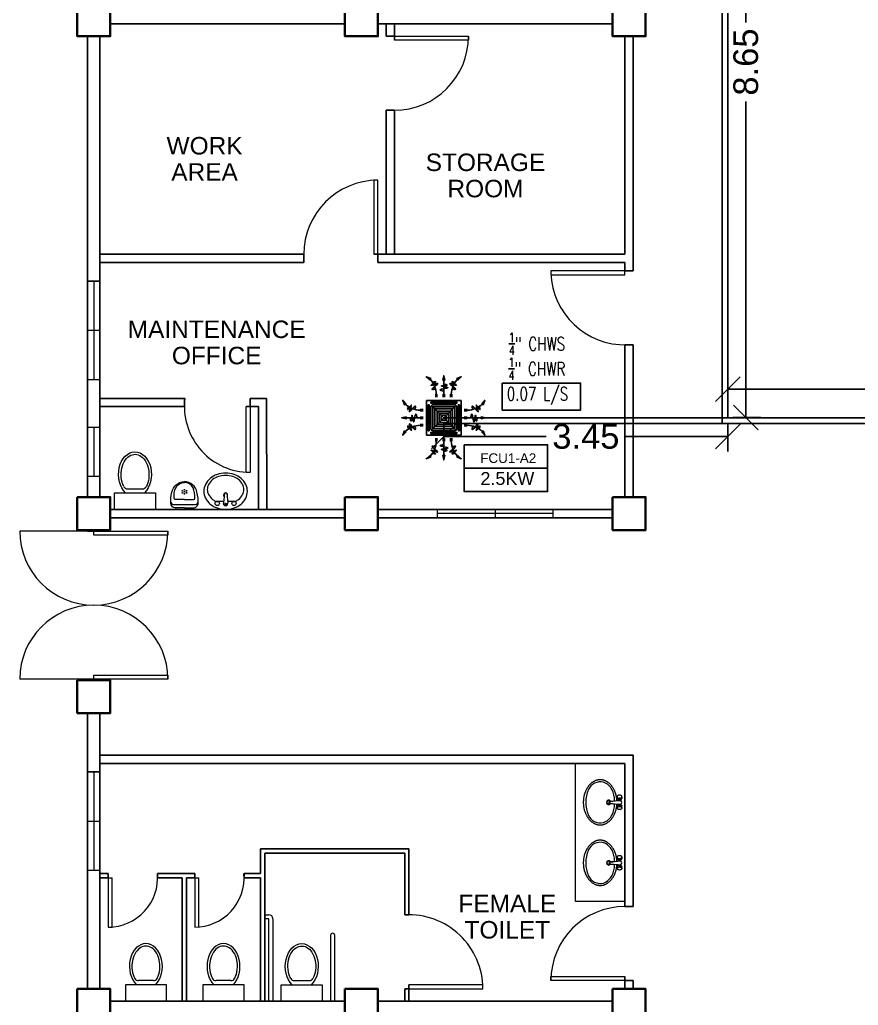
# Model space of a CAD drawing. Header units: millimetres. Extents: x 5 to 430, y 3 to 339.
# Drawn here: x 135.44 to 145.62, y 203.03 to 215.01 of the extents above; entities that cross this region are included whole.
import ezdxf

# ---------------------------------------------------------------- set-up
doc = ezdxf.new("R2010")
doc.units = ezdxf.units.MM
doc.header["$MEASUREMENT"] = 0
doc.linetypes.add('HIDDEN2', pattern=[0.1875, 0.125, -0.0625])
for name, color, linetype in [('AIR', 7, 'Continuous'), ('fcu line', 7, 'Continuous'), ('fcu return', 7, 'Continuous'), ('label', 7, 'Continuous'), ('Legends', 7, 'Continuous'), ('pipe dimension', 7, 'Continuous'), ('pipe label', 7, 'Continuous')]:
    doc.layers.add(name, color=color, linetype=linetype)
doc.styles.add('Arch-Dim', font='simplex.shx', dxfattribs={"width": 0.75})
doc.styles.get("Standard").update_dxf_attribs({"font": 'arial.ttf'})
doc.styles.add('SWISSLT175', font='swissl.ttf', dxfattribs={"height": 0.175})
doc.dimstyles.new('Copy of dimension', dxfattribs={"dimtxt": 0.3, "dimasz": 0.3, "dimexe": 0.18, "dimexo": 0.0625, "dimgap": 0.09, "dimtad": 0, "dimzin": 0, "dimdsep": 46, "dimtxsty": 'Standard', "dimblk": 'OBLIQUE', "dimcen": 0.09, "dimclrd": 256, "dimclre": 256, "dimclrt": 256, "dimadec": 0, "dimazin": 0, "dimtfac": 1, "dimtofl": 0, "dimtmove": 0, "dimatfit": 3, "dimldrblk": 'OBLIQUE', "dimfxl": 1, "dimtolj": 1, "dimtzin": 0, "dimarcsym": 0})

# ---------------------------------------------------------------- blocks, each defined once
blk = doc.blocks.new('FCU-13000P (CASSETTE SPLIT)')
at = {"layer": 'AIR', "ltscale": 3}
for p, q in [((0, 0.523), (0, 1)), ((-0.193, 0.558), (-0.193, 0.487)), ((-0.162, 0.558), (-0.162, 0.487)), ((-0.016, 0.558), (-0.016, 0.487)), ((0.016, 0.558), (0.016, 0.487)), ((0.162, 0.558), (0.162, 0.487)), ((0.193, 0.558), (0.193, 0.487)), ((-0.523, 0), (-1, 0)), ((-0.558, 0.193), (-0.487, 0.193)), ((-0.558, 0.162), (-0.487, 0.162)), ((-0.558, 0.016), (-0.487, 0.016)), ((0.558, 0.193), (0.487, 0.193)), ((0.558, 0.162), (0.487, 0.162)), ((0.558, 0.016), (0.487, 0.016)), ((0.523, 0), (1, 0)), ((-0.558, -0.016), (-0.487, -0.016)), ((-0.558, -0.162), (-0.487, -0.162)), ((-0.558, -0.193), (-0.487, -0.193)), ((0.558, -0.016), (0.487, -0.016)), ((0.558, -0.162), (0.487, -0.162)), ((0.558, -0.193), (0.487, -0.193)), ((-0.193, -0.558), (-0.193, -0.487)), ((-0.162, -0.558), (-0.162, -0.487)), ((-0.016, -0.558), (-0.016, -0.487)), ((0, -0.523), (0, -1)), ((0.016, -0.558), (0.016, -0.487)), ((0.162, -0.558), (0.162, -0.487)), ((0.193, -0.558), (0.193, -0.487))]:
    blk.add_line(p, q, dxfattribs=at)
at = {"layer": 'AIR'}
for p, q in [((0.295, -0.295), (-0.295, 0.295)), ((0.295, 0.295), (-0.295, -0.295))]:
    blk.add_line(p, q, dxfattribs=at)
at = {"layer": 'AIR', "ltscale": 3}
for points in [[(-0.335, 0.895), (-0.311, 0.932), (-0.416, 0.973)], [(-0.022, 0.89), (0.022, 0.89), (0, 1)], [(0.335, 0.895), (0.311, 0.932), (0.416, 0.973)], [(-0.895, 0.335), (-0.932, 0.311), (-0.973, 0.416)], [(0.895, 0.335), (0.932, 0.311), (0.973, 0.416)], [(-0.89, 0.022), (-0.89, -0.022), (-1, 0)], [(0.89, 0.022), (0.89, -0.022), (1, 0)], [(-0.895, -0.335), (-0.932, -0.311), (-0.973, -0.416)], [(0.895, -0.335), (0.932, -0.311), (0.973, -0.416)], [(-0.335, -0.895), (-0.311, -0.932), (-0.416, -0.973)], [(-0.022, -0.89), (0.022, -0.89), (0, -1)], [(0.335, -0.895), (0.311, -0.932), (0.416, -0.973)]]:
    blk.add_lwpolyline(points, close=True, dxfattribs=at)
at = {"layer": 'AIR'}
for points in [[(-0.323, 0.914, -0.171809), (-0.178, 0.558), (-0.178, 0.522)], [(0.323, 0.914, 0.171809), (0.178, 0.558), (0.178, 0.522)], [(-0.914, 0.323, 0.171809), (-0.558, 0.178), (-0.522, 0.178)], [(0.914, 0.323, -0.171809), (0.558, 0.178), (0.522, 0.178)], [(-0.914, -0.323, -0.171809), (-0.558, -0.178), (-0.522, -0.178)], [(0.914, -0.323, 0.171809), (0.558, -0.178), (0.522, -0.178)], [(-0.323, -0.914, 0.171809), (-0.178, -0.558), (-0.178, -0.522)], [(0.323, -0.914, -0.171809), (0.178, -0.558), (0.178, -0.522)]]:
    blk.add_lwpolyline(points, format="xyb", dxfattribs=at)
for points in [[(-0.41, -0.41), (0.41, -0.41), (0.41, 0.41), (-0.41, 0.41)], [(-0.373, 0.31), (-0.348, 0.31), (-0.348, -0.31), (-0.373, -0.31)], [(-0.31, 0.372), (0.31, 0.372), (0.31, 0.348), (-0.31, 0.348)], [(-0.26, -0.26), (0.26, -0.26), (0.26, 0.26), (-0.26, 0.26)], [(0.372, 0.31), (0.348, 0.31), (0.348, -0.31), (0.372, -0.31)], [(-0.21, -0.21), (0.21, -0.21), (0.21, 0.21), (-0.21, 0.21)], [(-0.16, -0.16), (0.16, -0.16), (0.16, 0.16), (-0.16, 0.16)], [(-0.11, -0.11), (0.11, -0.11), (0.11, 0.11), (-0.11, 0.11)], [(-0.06, -0.06), (0.06, -0.06), (0.06, 0.06), (-0.06, 0.06)], [(-0.31, -0.373), (0.31, -0.373), (0.31, -0.348), (-0.31, -0.348)]]:
    blk.add_lwpolyline(points, close=True, dxfattribs=at)
blk.add_lwpolyline([(-0.26, -0.31), (0.26, -0.31, 0.414214), (0.31, -0.26), (0.31, 0.26, 0.414214), (0.26, 0.31), (-0.26, 0.31, 0.414214), (-0.31, 0.26), (-0.31, -0.26, 0.414214)], format="xyb", close=True, dxfattribs=at)
at = {"layer": 'AIR', "ltscale": 3}
for points in [[(-0.268, 0.84), (-0.231, 0.852), (-0.134, 0.882), (-0.422, 0.704), (0.005, 0.903), (-0.358, 0.645), (-0.239, 0.678), (-0.199, 0.69)], [(0.268, 0.84), (0.231, 0.852), (0.134, 0.882), (0.422, 0.704), (-0.005, 0.903), (0.358, 0.645), (0.239, 0.678), (0.199, 0.69)], [(-0.84, 0.268), (-0.852, 0.231), (-0.882, 0.134), (-0.704, 0.422), (-0.903, -0.005), (-0.645, 0.358), (-0.678, 0.239), (-0.69, 0.199)], [(0.84, 0.268), (0.852, 0.231), (0.882, 0.134), (0.704, 0.422), (0.903, -0.005), (0.645, 0.358), (0.678, 0.239), (0.69, 0.199)], [(-0.84, -0.268), (-0.852, -0.231), (-0.882, -0.134), (-0.704, -0.422), (-0.903, 0.005), (-0.645, -0.358), (-0.678, -0.239), (-0.69, -0.199)], [(0.84, -0.268), (0.852, -0.231), (0.882, -0.134), (0.704, -0.422), (0.903, 0.005), (0.645, -0.358), (0.678, -0.239), (0.69, -0.199)], [(-0.268, -0.84), (-0.231, -0.852), (-0.134, -0.882), (-0.422, -0.704), (0.005, -0.903), (-0.358, -0.645), (-0.239, -0.678), (-0.199, -0.69)], [(0.268, -0.84), (0.231, -0.852), (0.134, -0.882), (0.422, -0.704), (-0.005, -0.903), (0.358, -0.645), (0.239, -0.678), (0.199, -0.69)]]:
    blk.add_open_spline(points, degree=3, knots=[0.0032834, 0.0032834, 0.0032834, 0.0032834, 0.0712567, 0.1924075, 0.3347111, 0.5062145, 0.5813292, 0.5813292, 0.5813292, 0.5813292], dxfattribs=at)
for points in [[(0, 0.8), (0.077, 0.776), (-0.058, 0.755), (0.098, 0.718), (-0.087, 0.663), (0, 0.631)], [(-0.8, 0), (-0.776, -0.077), (-0.755, 0.058), (-0.718, -0.098), (-0.663, 0.087), (-0.631, 0)], [(0.8, 0), (0.776, -0.077), (0.755, 0.058), (0.718, -0.098), (0.663, 0.087), (0.631, 0)], [(0, -0.8), (0.077, -0.776), (-0.058, -0.755), (0.098, -0.718), (-0.087, -0.663), (0, -0.631)]]:
    blk.add_spline(points, degree=3, dxfattribs=at)
for points in [[(-0.416, 0.973), (-0.335, 0.895), (-0.311, 0.932)], [(0, 1), (-0.022, 0.89), (0.022, 0.89)], [(0.416, 0.973), (0.335, 0.895), (0.311, 0.932)], [(-0.973, 0.416), (-0.895, 0.335), (-0.932, 0.311)], [(0.973, 0.416), (0.895, 0.335), (0.932, 0.311)], [(-1, 0), (-0.89, 0.022), (-0.89, -0.022)], [(1, 0), (0.89, 0.022), (0.89, -0.022)], [(-0.973, -0.416), (-0.895, -0.335), (-0.932, -0.311)], [(0.973, -0.416), (0.895, -0.335), (0.932, -0.311)], [(-0.416, -0.973), (-0.335, -0.895), (-0.311, -0.932)], [(0, -1), (-0.022, -0.89), (0.022, -0.89)], [(0.416, -0.973), (0.335, -0.895), (0.311, -0.932)]]:
    blk.add_solid(points, dxfattribs=at)
blk = doc.blocks.new('_Oblique')
at = {"color": 0, "linetype": 'ByBlock', "lineweight": -2}
blk.add_line((-0.5, -0.5), (0.5, 0.5), dxfattribs=at)
blk = doc.blocks.new('*D11')
at = {"layer": 'Defpoints', "color": 0, "linetype": 'Continuous', "transparency": 16777216}
for p in [(144.033, 218.812), (144.033, 210.174), (144.255, 210.174)]:
    blk.add_point(p, dxfattribs=at)
at = {"layer": 'pipe dimension', "lineweight": -2, "transparency": 16777216}
for p, q in [((144.096, 218.812), (144.435, 218.812)), ((144.255, 218.812), (144.255, 214.974)), ((144.255, 210.174), (144.255, 214.012)), ((144.096, 210.174), (144.435, 210.174))]:
    blk.add_line(p, q, dxfattribs=at)
at = {"layer": 'pipe dimension', "linetype": 'Continuous', "lineweight": -2, "transparency": 16777216, "xscale": 0.3, "yscale": 0.3, "zscale": 0.3}
for p, rotation in [((144.255, 218.812), 90), ((144.255, 210.174), 270)]:
    blk.add_blockref('_Oblique', p, dxfattribs=dict(at, rotation=rotation))
at = {"layer": 'pipe dimension', "linetype": 'Continuous', "lineweight": 25, "transparency": 16777216, "insert": (144.255, 214.493), "char_height": 0.3, "attachment_point": 5, "rotation": 90}
blk.add_mtext('\\A1;8.65', dxfattribs=at)
blk = doc.blocks.new('*D28')
at = {"layer": 'Defpoints', "color": 0, "transparency": 16777216}
for p in [(150.11, 210.52), (144.037, 210.171), (150.11, 210.171)]:
    blk.add_point(p, dxfattribs=at)
at = {"layer": 'Legends', "lineweight": -2, "transparency": 16777216}
for p, q in [((144.037, 210.234), (144.037, 210.7)), ((150.11, 210.234), (150.11, 210.7)), ((144.037, 210.52), (146.594, 210.52)), ((150.11, 210.52), (147.554, 210.52))]:
    blk.add_line(p, q, dxfattribs=at)
at = {"layer": 'Legends', "lineweight": -2, "transparency": 16777216, "xscale": 0.3, "yscale": 0.3, "zscale": 0.3, "rotation": 180}
blk.add_blockref('_Oblique', (144.037, 210.52), dxfattribs=at)
at = {"layer": 'Legends', "lineweight": -2, "transparency": 16777216, "xscale": 0.3, "yscale": 0.3, "zscale": 0.3}
blk.add_blockref('_Oblique', (150.11, 210.52), dxfattribs=at)
at = {"layer": 'Legends', "transparency": 16777216, "insert": (147.074, 210.52), "char_height": 0.3, "attachment_point": 5}
blk.add_mtext('\\A1;6.10', dxfattribs=at)
blk = doc.blocks.new('*D262')
at = {"layer": 'Defpoints', "color": 0, "transparency": 16777216}
for p in [(140.587, 210.171), (144.037, 210.171), (140.587, 209.943)]:
    blk.add_point(p, dxfattribs=at)
at = {"layer": 'Legends', "lineweight": -2, "transparency": 16777216}
for p, q in [((140.587, 210.109), (140.587, 209.763)), ((144.037, 210.109), (144.037, 209.763)), ((140.587, 209.943), (141.832, 209.943)), ((144.037, 209.943), (142.793, 209.943))]:
    blk.add_line(p, q, dxfattribs=at)
at = {"layer": 'Legends', "lineweight": -2, "transparency": 16777216, "xscale": 0.3, "yscale": 0.3, "zscale": 0.3, "rotation": 180}
blk.add_blockref('_Oblique', (140.587, 209.943), dxfattribs=at)
at = {"layer": 'Legends', "lineweight": -2, "transparency": 16777216, "xscale": 0.3, "yscale": 0.3, "zscale": 0.3}
blk.add_blockref('_Oblique', (144.037, 209.943), dxfattribs=at)
at = {"layer": 'Legends', "transparency": 16777216, "insert": (142.312, 209.943), "char_height": 0.3, "attachment_point": 5}
blk.add_mtext('\\A1;3.45', dxfattribs=at)

msp = doc.modelspace()

# ---------------------------------------------------------------- linework, layer by layer
at = {"color": 8, "lineweight": 25}
for p, q in [((139.387, 214.957), (136.537, 214.957)), ((142.637, 214.957), (139.787, 214.957)), ((139.887, 214.957), (139.987, 214.957)), ((139.887, 214.807), (139.887, 214.957)), ((139.887, 214.957), (139.887, 214.807)), ((139.987, 214.957), (139.987, 214.757)), ((136.262, 214.807), (136.262, 209.207)), ((136.412, 214.807), (136.412, 209.207)), ((139.887, 214.807), (139.987, 214.807)), ((142.787, 212.157), (142.787, 214.807)), ((142.887, 211.957), (142.887, 214.807)), ((139.887, 212.157), (139.887, 213.907)), ((139.887, 213.907), (139.987, 213.907)), ((139.987, 213.907), (139.987, 212.157)), ((138.887, 212.157), (136.412, 212.157)), ((138.887, 212.157), (138.887, 212.057)), ((142.787, 212.157), (139.737, 212.157)), ((139.787, 212.157), (139.887, 212.157)), ((139.787, 212.057), (139.787, 212.157)), ((138.887, 212.057), (136.412, 212.057)), ((142.787, 212.057), (139.787, 212.057)), ((142.787, 211.957), (142.787, 212.057)), ((142.787, 211.957), (142.887, 211.957)), ((142.787, 209.207), (142.787, 211.057)), ((142.887, 211.057), (142.787, 211.057)), ((142.887, 209.207), (142.887, 211.057)), ((137.444, 210.407), (136.412, 210.407)), ((137.437, 210.407), (137.437, 210.307)), ((138.436, 210.407), (138.237, 210.407)), ((138.237, 210.307), (138.237, 210.407)), ((138.437, 209.057), (138.436, 210.407)), ((137.437, 210.307), (136.412, 210.307)), ((138.337, 210.307), (138.187, 210.307)), ((138.337, 210.307), (138.237, 210.307)), ((138.337, 209.057), (138.337, 210.307)), ((136.537, 209.057), (139.387, 209.057)), ((139.787, 209.057), (142.637, 209.057)), ((136.537, 208.957), (139.387, 208.957)), ((139.787, 208.957), (142.637, 208.957)), ((136.262, 208.807), (136.262, 208.795)), ((136.262, 208.795), (136.412, 208.795)), ((136.412, 208.807), (136.412, 208.795)), ((136.412, 206.995), (136.262, 206.995)), ((136.262, 206.982), (136.262, 206.995)), ((136.412, 206.982), (136.412, 206.995)), ((136.262, 206.582), (136.262, 203.232)), ((136.412, 206.582), (136.262, 206.582)), ((136.412, 206.582), (136.412, 203.232)), ((142.887, 206.07), (136.412, 206.07)), ((142.887, 204.232), (142.887, 206.07)), ((142.787, 205.97), (136.412, 205.97)), ((142.787, 204.232), (142.787, 205.97)), ((138.362, 204.632), (138.362, 204.932)), ((138.362, 204.932), (138.412, 204.932)), ((140.162, 204.932), (138.412, 204.932)), ((140.162, 204.132), (140.162, 204.932)), ((140.112, 204.882), (138.412, 204.882)), ((138.412, 204.882), (138.412, 204.582)), ((140.112, 204.131), (140.112, 204.882)), ((136.512, 204.632), (136.412, 204.632)), ((136.412, 204.632), (136.512, 204.632)), ((136.512, 204.582), (136.412, 204.582)), ((136.512, 204.632), (136.512, 204.582)), ((137.412, 204.582), (137.11, 204.582)), ((137.412, 204.632), (137.112, 204.632)), ((137.112, 204.582), (137.112, 204.632)), ((137.562, 204.632), (137.412, 204.632)), ((137.412, 203.082), (137.412, 204.582)), ((137.462, 203.082), (137.462, 204.582)), ((137.562, 204.582), (137.462, 204.582)), ((137.462, 204.582), (137.562, 204.582)), ((137.562, 204.582), (137.562, 204.632)), ((138.362, 204.632), (138.162, 204.632)), ((138.162, 204.632), (138.162, 204.582)), ((138.362, 204.582), (138.162, 204.582)), ((138.362, 203.082), (138.362, 204.582)), ((138.412, 203.082), (138.412, 204.582)), ((142.787, 204.232), (142.887, 204.232)), ((140.162, 204.132), (140.112, 204.132)), ((142.787, 203.232), (142.787, 203.382)), ((140.112, 203.082), (140.112, 203.232)), ((140.112, 203.232), (140.162, 203.232)), ((140.162, 203.082), (140.162, 203.282)), ((142.887, 203.332), (142.787, 203.332)), ((142.887, 203.232), (142.887, 203.332)), ((136.537, 203.082), (139.387, 203.082)), ((137.462, 203.082), (138.362, 203.082)), ((137.462, 203.082), (138.362, 203.082)), ((139.787, 203.082), (142.637, 203.082))]:
    msp.add_line(p, q, dxfattribs=at)
at = {"color": 8, "lineweight": 13}
for p, q in [((139.987, 214.807), (140.887, 214.807)), ((140.887, 214.757), (139.987, 214.757)), ((140.887, 214.807), (140.887, 214.757)), ((139.737, 213.057), (139.737, 212.157)), ((139.787, 213.057), (139.737, 213.057)), ((139.787, 212.157), (139.787, 213.057)), ((141.887, 211.957), (141.887, 211.907)), ((142.787, 211.957), (141.887, 211.957)), ((141.887, 211.907), (142.787, 211.907)), ((142.787, 211.907), (142.787, 211.957)), ((138.187, 209.507), (138.187, 210.307)), ((138.237, 210.307), (138.237, 209.507)), ((138.237, 209.507), (138.187, 209.507)), ((136.337, 208.795), (135.437, 208.795)), ((136.337, 208.795), (137.237, 208.795)), ((136.337, 208.745), (136.337, 208.795)), ((137.237, 208.745), (136.337, 208.745)), ((137.237, 208.795), (137.237, 208.745)), ((136.337, 206.995), (135.437, 206.995)), ((136.337, 207.045), (137.237, 207.045)), ((136.337, 206.995), (136.337, 207.045)), ((137.237, 206.995), (136.337, 206.995)), ((137.237, 207.045), (137.237, 206.995)), ((136.512, 204.582), (136.512, 203.982)), ((136.512, 204.582), (136.562, 204.582)), ((136.562, 203.982), (136.562, 204.582)), ((137.11, 204.582), (137.112, 204.582)), ((137.562, 204.582), (137.562, 203.982)), ((137.562, 204.582), (137.612, 204.582)), ((137.612, 203.982), (137.612, 204.582)), ((136.512, 203.982), (136.562, 203.982)), ((141.887, 203.382), (142.787, 203.382)), ((141.887, 203.332), (141.887, 203.382)), ((140.162, 203.232), (140.162, 203.282)), ((141.062, 203.282), (140.162, 203.282)), ((140.162, 203.232), (141.062, 203.232)), ((141.062, 203.232), (141.062, 203.282)), ((142.787, 203.332), (141.887, 203.332))]:
    msp.add_line(p, q, dxfattribs=at)
at = {"color": 8, "lineweight": 9}
for p, q in [((136.412, 211.832), (136.262, 211.832)), ((136.337, 211.832), (136.337, 210.632)), ((136.412, 211.232), (136.412, 211.832)), ((136.412, 211.232), (136.262, 211.232)), ((136.412, 211.232), (136.412, 210.632)), ((136.412, 210.632), (136.262, 210.632)), ((136.262, 209.457), (136.262, 210.057)), ((136.262, 210.057), (136.412, 210.057)), ((136.337, 210.057), (136.337, 209.457)), ((136.412, 209.457), (136.262, 209.457)), ((136.587, 209.057), (136.587, 209.257)), ((136.587, 209.257), (137.087, 209.257)), ((136.747, 209.307), (136.928, 209.307)), ((137.087, 209.257), (137.087, 209.057)), ((137.923, 209.255), (137.91, 209.134)), ((137.952, 209.255), (137.965, 209.134)), ((137.305, 209.119), (137.569, 209.119)), ((137.087, 209.057), (136.587, 209.057)), ((140.512, 208.957), (140.512, 209.057)), ((141.912, 209.007), (140.512, 209.007)), ((141.212, 209.057), (141.912, 209.057)), ((141.212, 209.057), (141.212, 208.957)), ((141.912, 209.057), (141.912, 208.957)), ((141.912, 208.957), (140.512, 208.957)), ((136.412, 205.87), (136.262, 205.87)), ((136.337, 205.87), (136.337, 204.67)), ((142.605, 205.508), (142.596, 205.513)), ((142.597, 205.513), (142.696, 205.519)), ((142.606, 205.508), (142.702, 205.519)), ((142.691, 205.567), (142.691, 205.546)), ((142.7, 205.551), (142.691, 205.564)), ((142.7, 205.533), (142.691, 205.546)), ((142.7, 205.551), (142.72, 205.548)), ((142.7, 205.551), (142.7, 205.533)), ((142.7, 205.533), (142.72, 205.529)), ((142.702, 205.519), (142.737, 205.521)), ((142.706, 205.53), (142.706, 205.527)), ((142.741, 205.551), (142.72, 205.548)), ((142.72, 205.529), (142.72, 205.548)), ((142.741, 205.533), (142.72, 205.529)), ((142.734, 205.53), (142.734, 205.527)), ((142.741, 205.551), (142.749, 205.564)), ((142.741, 205.551), (142.741, 205.533)), ((142.741, 205.533), (142.749, 205.546)), ((142.749, 205.567), (142.749, 205.546)), ((142.605, 205.489), (142.596, 205.484)), ((142.597, 205.484), (142.696, 205.478)), ((142.606, 205.488), (142.702, 205.477)), ((142.7, 205.464), (142.691, 205.451)), ((142.691, 205.43), (142.691, 205.451)), ((142.7, 205.445), (142.691, 205.433)), ((142.7, 205.464), (142.72, 205.467)), ((142.7, 205.445), (142.7, 205.464)), ((142.7, 205.445), (142.72, 205.449)), ((142.702, 205.477), (142.737, 205.476)), ((142.706, 205.467), (142.706, 205.47)), ((142.72, 205.467), (142.72, 205.449)), ((142.741, 205.464), (142.72, 205.467)), ((142.741, 205.445), (142.72, 205.449)), ((142.734, 205.467), (142.734, 205.47)), ((142.741, 205.464), (142.749, 205.451)), ((142.741, 205.445), (142.741, 205.464)), ((142.741, 205.445), (142.749, 205.433)), ((142.749, 205.43), (142.749, 205.451)), ((136.262, 205.27), (136.412, 205.27)), ((142.605, 204.773), (142.596, 204.777)), ((142.597, 204.778), (142.696, 204.784)), ((142.606, 204.773), (142.702, 204.784)), ((142.691, 204.832), (142.691, 204.811)), ((142.7, 204.816), (142.691, 204.829)), ((142.7, 204.798), (142.691, 204.811)), ((142.7, 204.816), (142.72, 204.813)), ((142.7, 204.816), (142.7, 204.798)), ((142.7, 204.798), (142.72, 204.794)), ((142.702, 204.784), (142.737, 204.786)), ((142.706, 204.795), (142.706, 204.792)), ((142.741, 204.816), (142.72, 204.813)), ((142.72, 204.794), (142.72, 204.813)), ((142.741, 204.798), (142.72, 204.794)), ((142.734, 204.795), (142.734, 204.792)), ((142.741, 204.816), (142.749, 204.829)), ((142.741, 204.816), (142.741, 204.798)), ((142.741, 204.798), (142.749, 204.811)), ((142.749, 204.832), (142.749, 204.811)), ((136.412, 204.67), (136.262, 204.67)), ((142.605, 204.753), (142.596, 204.749)), ((142.597, 204.749), (142.696, 204.743)), ((142.606, 204.753), (142.702, 204.742)), ((142.7, 204.729), (142.691, 204.716)), ((142.691, 204.695), (142.691, 204.716)), ((142.7, 204.71), (142.691, 204.698)), ((142.7, 204.729), (142.72, 204.732)), ((142.7, 204.71), (142.7, 204.729)), ((142.7, 204.71), (142.72, 204.714)), ((142.702, 204.742), (142.737, 204.741)), ((142.706, 204.732), (142.706, 204.735)), ((142.72, 204.732), (142.72, 204.714)), ((142.741, 204.729), (142.72, 204.732)), ((142.741, 204.71), (142.72, 204.714)), ((142.734, 204.732), (142.734, 204.735)), ((142.741, 204.71), (142.741, 204.729)), ((142.741, 204.729), (142.749, 204.716)), ((142.741, 204.71), (142.749, 204.698)), ((142.749, 204.695), (142.749, 204.716)), ((138.412, 204.082), (138.412, 204.132)), ((138.412, 204.132), (138.462, 204.132)), ((138.462, 204.082), (138.412, 204.082)), ((138.462, 203.782), (138.462, 204.082)), ((138.512, 204.082), (138.512, 203.082)), ((139.212, 203.882), (139.212, 203.082)), ((139.262, 203.782), (139.262, 203.882)), ((138.462, 203.082), (138.462, 203.782)), ((139.262, 203.082), (139.262, 203.782)), ((136.72, 203.282), (136.72, 203.082)), ((137.22, 203.282), (136.72, 203.282)), ((137.061, 203.332), (136.88, 203.332)), ((137.22, 203.082), (137.22, 203.282)), ((137.662, 203.282), (137.662, 203.082)), ((138.162, 203.282), (137.662, 203.282)), ((138.003, 203.332), (137.822, 203.332)), ((138.162, 203.082), (138.162, 203.282)), ((138.612, 203.082), (138.612, 203.282)), ((138.612, 203.282), (139.112, 203.282)), ((138.772, 203.332), (138.953, 203.332)), ((139.112, 203.282), (139.112, 203.082)), ((136.72, 203.082), (137.22, 203.082)), ((137.662, 203.082), (138.162, 203.082)), ((138.412, 203.082), (138.462, 203.082)), ((139.112, 203.082), (138.612, 203.082)), ((139.212, 203.082), (139.262, 203.082))]:
    msp.add_line(p, q, dxfattribs=at)
at = {"color": 8, "lineweight": -2}
for p, q in [((137.444, 210.407), (137.437, 210.407)), ((139.787, 203.082), (140.112, 203.082))]:
    msp.add_line(p, q, dxfattribs=at)
at = {"color": 8, "lineweight": 35}
for points in [[(136.137, 215.207), (136.537, 215.207), (136.537, 214.807), (136.137, 214.807)], [(139.387, 215.207), (139.787, 215.207), (139.787, 214.807), (139.387, 214.807)], [(142.637, 215.207), (143.037, 215.207), (143.037, 214.807), (142.637, 214.807)], [(136.137, 209.207), (136.537, 209.207), (136.537, 208.807), (136.137, 208.807)], [(139.387, 209.207), (139.787, 209.207), (139.787, 208.807), (139.387, 208.807)], [(142.637, 209.207), (143.037, 209.207), (143.037, 208.807), (142.637, 208.807)], [(136.137, 206.982), (136.537, 206.982), (136.537, 206.582), (136.137, 206.582)], [(136.137, 203.232), (136.537, 203.232), (136.537, 202.832), (136.137, 202.832)], [(139.387, 203.232), (139.787, 203.232), (139.787, 202.832), (139.387, 202.832)], [(142.637, 203.232), (143.037, 203.232), (143.037, 202.832), (142.637, 202.832)]]:
    msp.add_lwpolyline(points, close=True, dxfattribs=at)
at = {"color": 8, "lineweight": 9}
for points in [[(136.262, 211.832), (136.412, 211.832), (136.412, 210.632), (136.262, 210.632)], [(136.262, 210.057), (136.412, 210.057), (136.412, 209.457), (136.262, 209.457)], [(140.512, 209.057), (141.912, 209.057), (141.912, 208.957), (140.512, 208.957)], [(136.262, 205.87), (136.412, 205.87), (136.412, 204.67), (136.262, 204.67)]]:
    msp.add_lwpolyline(points, close=True, dxfattribs=at)
for points in [[(138.202, 209.278, 0.11576), (138.183, 209.361, 0.104047), (138.125, 209.435, 0.090875), (138.041, 209.482, 0.083344), (137.937, 209.499, 0.083344), (137.834, 209.482, 0.090875), (137.75, 209.435, 0.104047), (137.692, 209.361, 0.11576), (137.672, 209.278, 0.11576), (137.692, 209.196, 0.104047), (137.75, 209.122, 0.090875), (137.834, 209.075, 0.083344), (137.937, 209.057, 0.083344), (138.041, 209.075, 0.090875), (138.125, 209.122, 0.104047), (138.183, 209.196, 0.11576)], [(142.691, 205.567, 0.145837), (142.693, 205.561, 0.107165), (142.7, 205.554, 0.077149), (142.709, 205.55, 0.064217), (142.72, 205.549, 0.064217), (142.732, 205.55, 0.077149), (142.741, 205.554, 0.107165), (142.747, 205.561, 0.145837), (142.749, 205.567, 0.145837), (142.747, 205.574, 0.107165), (142.741, 205.58, 0.077149), (142.732, 205.584, 0.064217), (142.72, 205.585, 0.064217), (142.709, 205.584, 0.077149), (142.7, 205.58, 0.107165), (142.693, 205.574, 0.145837)], [(142.691, 205.43, -0.145837), (142.693, 205.436, -0.107165), (142.7, 205.443, -0.077149), (142.709, 205.447, -0.064217), (142.72, 205.448, -0.064217), (142.732, 205.447, -0.077149), (142.741, 205.443, -0.107165), (142.747, 205.436, -0.145837), (142.749, 205.43, -0.145837), (142.747, 205.423, -0.107165), (142.741, 205.417, -0.077149), (142.732, 205.413, -0.064217), (142.72, 205.411, -0.064217), (142.709, 205.413, -0.077149), (142.7, 205.417, -0.107165), (142.693, 205.423, -0.145837)], [(142.691, 204.832, 0.145837), (142.693, 204.826, 0.107165), (142.7, 204.819, 0.077149), (142.709, 204.815, 0.064217), (142.72, 204.814, 0.064217), (142.732, 204.815, 0.077149), (142.741, 204.819, 0.107165), (142.747, 204.826, 0.145837), (142.749, 204.832, 0.145837), (142.747, 204.839, 0.107165), (142.741, 204.845, 0.077149), (142.732, 204.849, 0.064217), (142.72, 204.85, 0.064217), (142.709, 204.849, 0.077149), (142.7, 204.845, 0.107165), (142.693, 204.839, 0.145837)], [(142.691, 204.695, -0.145837), (142.693, 204.701, -0.107165), (142.7, 204.708, -0.077149), (142.709, 204.711, -0.064217), (142.72, 204.713, -0.064217), (142.732, 204.711, -0.077149), (142.741, 204.708, -0.107165), (142.747, 204.701, -0.145837), (142.749, 204.695, -0.145837), (142.747, 204.688, -0.107165), (142.741, 204.682, -0.077149), (142.732, 204.678, -0.064217), (142.72, 204.676, -0.064217), (142.709, 204.678, -0.077149), (142.7, 204.682, -0.107165), (142.693, 204.688, -0.145837)]]:
    msp.add_lwpolyline(points, format="xyb", close=True, dxfattribs=at)
for points in [[(138.16, 209.299, 0.124838), (138.144, 209.362, 0.105788), (138.095, 209.42, 0.086697), (138.025, 209.456, 0.076776), (137.937, 209.469, 0.076776), (137.85, 209.456, 0.086697), (137.78, 209.42, 0.105788), (137.731, 209.362, 0.124838), (137.715, 209.299, 0.124838), (137.731, 209.237, 0.105788), (137.78, 209.179, 0.040067), (137.811, 209.159), (137.913, 209.159, 0.040067)], [(137.334, 209.075, -0.232594), (137.283, 209.099, -0.150533), (137.272, 209.126, -0.085973), (137.285, 209.265, -0.343308), (137.437, 209.397)], [(137.437, 209.179), (137.326, 209.179, -0.398633), (137.311, 209.193, -0.107696), (137.332, 209.321, -0.267529), (137.437, 209.385)], [(137.541, 209.075, 0.232594), (137.592, 209.099, 0.150533), (137.603, 209.126, 0.085973), (137.59, 209.265, 0.343308), (137.437, 209.397)], [(137.437, 209.179), (137.549, 209.179, 0.398633), (137.564, 209.193, 0.107696), (137.543, 209.321, 0.267529), (137.437, 209.385)], [(137.962, 209.159), (138.064, 209.159, 0.040067), (138.095, 209.179, 0.105788), (138.144, 209.237, 0.124838), (138.16, 209.299, 0.124838)], [(142.705, 205.532, 0.035268), (142.705, 205.531, 0.107165), (142.709, 205.528, 0.077149), (142.714, 205.526, 0.064217), (142.72, 205.525, 0.064217)], [(142.706, 205.532, 0.046803), (142.708, 205.53, 0.077149), (142.713, 205.528, 0.064217), (142.72, 205.527, 0.064217), (142.727, 205.528, 0.077149), (142.732, 205.53, 0.046803), (142.734, 205.532, 0.145837)], [(142.707, 205.53, 0.047218), (142.707, 205.529, 0.107177), (142.71, 205.526, 0.077931), (142.715, 205.524, 0.065152), (142.72, 205.523, 0.065152), (142.726, 205.524, 0.077931), (142.73, 205.526, 0.107177), (142.733, 205.529, 0.047218), (142.734, 205.53, 0.144081)], [(142.72, 205.525, 0.064217), (142.727, 205.526, 0.077149), (142.732, 205.528, 0.107165), (142.735, 205.531, 0.035268), (142.736, 205.532, 0.145837)], [(142.705, 205.465, -0.035268), (142.705, 205.465, -0.107165), (142.709, 205.469, -0.077149), (142.714, 205.471, -0.064217), (142.72, 205.472, -0.064217)], [(142.706, 205.465, -0.046803), (142.708, 205.466, -0.077149), (142.713, 205.469, -0.064217), (142.72, 205.469, -0.064217), (142.727, 205.469, -0.077149), (142.732, 205.466, -0.046803), (142.734, 205.465, -0.145837)], [(142.707, 205.467, -0.047218), (142.707, 205.468, -0.107177), (142.71, 205.471, -0.077931), (142.715, 205.473, -0.065152), (142.72, 205.474, -0.065152), (142.726, 205.473, -0.077931), (142.73, 205.471, -0.107177), (142.733, 205.468, -0.047218), (142.734, 205.467, -0.144081)], [(142.72, 205.472, -0.064217), (142.727, 205.471, -0.077149), (142.732, 205.469, -0.107165), (142.735, 205.465, -0.035268), (142.736, 205.465, -0.145837)], [(142.705, 204.797, 0.035268), (142.705, 204.796, 0.107165), (142.709, 204.793, 0.077149), (142.714, 204.791, 0.064217), (142.72, 204.79, 0.064217)], [(142.706, 204.797, 0.046803), (142.708, 204.795, 0.077149), (142.713, 204.793, 0.064217), (142.72, 204.792, 0.064217), (142.727, 204.793, 0.077149), (142.732, 204.795, 0.046803), (142.734, 204.797, 0.145837)], [(142.707, 204.795, 0.047218), (142.707, 204.794, 0.107177), (142.71, 204.79, 0.077931), (142.715, 204.789, 0.065152), (142.72, 204.788, 0.065152), (142.726, 204.789, 0.077931), (142.73, 204.79, 0.107177), (142.733, 204.794, 0.047218), (142.734, 204.795, 0.144081)], [(142.72, 204.79, 0.064217), (142.727, 204.791, 0.077149), (142.732, 204.793, 0.107165), (142.735, 204.796, 0.035268), (142.736, 204.797, 0.145837)], [(142.705, 204.73, -0.035268), (142.705, 204.73, -0.107165), (142.709, 204.734, -0.077149), (142.714, 204.736, -0.064217), (142.72, 204.737, -0.064217)], [(142.706, 204.73, -0.046803), (142.708, 204.731, -0.077149), (142.713, 204.734, -0.064217), (142.72, 204.734, -0.064217), (142.727, 204.734, -0.077149), (142.732, 204.731, -0.046803), (142.734, 204.73, -0.145837)], [(142.707, 204.732, -0.047218), (142.707, 204.733, -0.107177), (142.71, 204.736, -0.077931), (142.715, 204.738, -0.065152), (142.72, 204.739, -0.065152), (142.726, 204.738, -0.077931), (142.73, 204.736, -0.107177), (142.733, 204.733, -0.047218), (142.734, 204.732, -0.144081)], [(142.72, 204.737, -0.064217), (142.727, 204.736, -0.077149), (142.732, 204.734, -0.107165), (142.735, 204.73, -0.035268), (142.736, 204.73, -0.145837)]]:
    msp.add_lwpolyline(points, format="xyb", dxfattribs=at)
for points in [[(137.437, 209.075), (137.334, 209.075)], [(137.334, 209.075), (137.334, 209.057), (137.437, 209.057)], [(137.437, 209.075), (137.541, 209.075)], [(137.541, 209.075), (137.541, 209.057), (137.437, 209.057)]]:
    msp.add_lwpolyline(points, dxfattribs=at)
at = {"color": 8, "lineweight": 9, "ltscale": 0.4}
msp.add_lwpolyline([(142.787, 205.97), (142.787, 204.295), (142.187, 204.295), (142.187, 205.97)], close=True, dxfattribs=at)
at = {"color": 8, "lineweight": 9}
for centre, radius in [((137.412, 209.284), 0.004), ((137.412, 209.259), 0.004), ((137.437, 209.297), 0.004), ((137.437, 209.272), 0.004), ((137.437, 209.247), 0.004), ((137.462, 209.284), 0.004), ((137.462, 209.259), 0.004), ((137.836, 209.13), 0.0255), ((137.937, 209.124), 0.0095), ((138.039, 209.13), 0.0255)]:
    msp.add_circle(centre, radius, dxfattribs=at)
at = {"color": 8, "lineweight": 13}
for centre, radius, start, end in [((139.987, 214.807), 0.9, 270, 0), ((139.787, 212.157), 0.9, 90, 180), ((142.787, 211.957), 0.9, 181.5911, 271.5911), ((138.237, 210.307), 0.8, 172.8192, 266.4167), ((136.337, 208.795), 0.9, 180, 0), ((136.337, 206.995), 0.9, 0, 180), ((136.512, 204.582), 0.6, 270, 4.7802), ((137.562, 204.582), 0.6, 270, 4.7802), ((142.787, 203.332), 0.9, 90, 180), ((140.162, 203.232), 0.9, 0, 93.1847)]:
    msp.add_arc(centre, radius, start, end, dxfattribs=at)
at = {"color": 8, "lineweight": 9}
for centre, radius, start, end in [((136.747, 209.357), 0.05, 208.1501, 270), ((136.928, 209.357), 0.05, 270, 331.9916), ((137.937, 209.232), 0.025, 126.3068, 221.2022), ((137.937, 209.162), 0.0948, 81.2026, 98.7974), ((137.937, 209.232), 0.025, 71.3793, 108.6207), ((137.937, 209.232), 0.025, 318.7978, 53.6932), ((137.305, 209.154), 0.035, 177.3223, 270), ((137.569, 209.154), 0.035, 270, 2.6777), ((137.937, 209.13), 0.028, 173.7545, 6.2455), ((142.489, 205.588), 0.16, 76.0896, 156.8606), ((142.45, 205.554), 0.205, 28.3968, 67.909), ((142.676, 205.505), 0.365, 156.2843, 180.9643), ((142.297, 205.505), 0.365, 2.4433, 23.7157), ((142.676, 205.492), 0.365, 179.0357, 203.7157), ((142.59, 205.498), 0.0263, 37.887, 321.8359), ((142.59, 205.498), 0.0213, 46.6981, 313.0677), ((142.62, 205.498), 0.028, 150.6121, 209.3879), ((142.597, 205.512), 0.001, 93.5159, 150.6121), ((142.616, 205.498), 0.0147, 140.2813, 219.7187), ((142.606, 205.507), 0.002, 96.5175, 140.2813), ((142.699, 205.527), 0.00756, 276.5175, 0), ((142.742, 205.527), 0.00756, 180, 232.6816), ((142.72, 205.498), 0.028, 307.3184, 52.6816), ((142.597, 205.485), 0.001, 209.3879, 266.4841), ((142.606, 205.49), 0.002, 219.7187, 263.4825), ((142.297, 205.492), 0.365, 336.2843, 357.5567), ((142.699, 205.47), 0.00756, 0, 83.4825), ((142.742, 205.47), 0.00756, 127.3184, 180), ((142.489, 205.408), 0.16, 203.1394, 283.9104), ((142.45, 205.443), 0.205, 292.091, 331.6032), ((142.489, 204.853), 0.16, 76.0896, 156.8606), ((142.676, 204.769), 0.365, 156.2843, 180.9643), ((142.45, 204.819), 0.205, 28.3968, 67.909), ((142.297, 204.769), 0.365, 2.4433, 23.7157), ((142.59, 204.763), 0.0263, 38.1641, 322.113), ((142.59, 204.763), 0.0213, 46.9323, 313.3019), ((142.62, 204.763), 0.028, 150.6121, 209.3879), ((142.597, 204.777), 0.001, 93.5159, 150.6121), ((142.616, 204.763), 0.0147, 140.2813, 219.7187), ((142.606, 204.771), 0.002, 96.5175, 140.2813), ((142.699, 204.792), 0.00756, 276.5175, 0), ((142.742, 204.792), 0.00756, 180, 232.6816), ((142.72, 204.763), 0.028, 307.3184, 52.6816), ((142.676, 204.757), 0.365, 179.0357, 203.7157), ((142.597, 204.75), 0.001, 209.3879, 266.4841), ((142.606, 204.755), 0.002, 219.7187, 263.4825), ((142.297, 204.757), 0.365, 336.2843, 357.5567), ((142.699, 204.735), 0.00756, 0, 83.4825), ((142.742, 204.735), 0.00756, 127.3184, 180), ((142.489, 204.673), 0.16, 203.1394, 283.9104), ((142.45, 204.708), 0.205, 292.091, 331.6032), ((138.462, 204.082), 0.05, 0, 90), ((139.237, 203.882), 0.025, 0, 180), ((136.88, 203.382), 0.05, 208.0084, 270), ((137.061, 203.382), 0.05, 270, 331.8499), ((137.822, 203.382), 0.05, 208.0084, 270), ((138.003, 203.382), 0.05, 270, 331.8499), ((138.772, 203.382), 0.05, 208.1501, 270), ((138.953, 203.382), 0.05, 270, 331.9916)]:
    msp.add_arc(centre, radius, start, end, dxfattribs=at)
at = {"color": 8, "linetype": 'HIDDEN2', "lineweight": 9}
for centre, radius, start, end in [((142.518, 205.561), 0.22, 119.0892, 143.3314), ((142.486, 205.619), 0.154, 90, 119.0892), ((142.486, 205.619), 0.154, 60.9108, 90), ((142.453, 205.561), 0.22, 36.6686, 60.9108), ((142.569, 205.523), 0.283, 143.3314, 162.8606), ((142.403, 205.523), 0.283, 17.1394, 36.6686), ((142.648, 205.498), 0.367, 162.8606, 180), ((142.648, 205.498), 0.367, 180, 197.1394), ((142.323, 205.498), 0.367, 3.119, 17.1394), ((142.569, 205.474), 0.283, 197.1394, 216.6686), ((142.403, 205.474), 0.283, 323.3314, 342.8606), ((142.323, 205.498), 0.367, 342.8606, 356.881), ((142.518, 205.436), 0.22, 216.6686, 240.9108), ((142.453, 205.436), 0.22, 299.0892, 323.3314), ((142.486, 205.378), 0.154, 240.9108, 270), ((142.486, 205.378), 0.154, 270, 299.0892), ((142.518, 204.826), 0.22, 119.0892, 143.3314), ((142.486, 204.884), 0.154, 90, 119.0892), ((142.486, 204.884), 0.154, 60.9108, 90), ((142.453, 204.826), 0.22, 36.6686, 60.9108), ((142.569, 204.788), 0.283, 143.3314, 162.8606), ((142.403, 204.788), 0.283, 17.1394, 36.6686), ((142.648, 204.763), 0.367, 162.8606, 180), ((142.323, 204.763), 0.367, 3.119, 17.1394), ((142.648, 204.763), 0.367, 180, 197.1394), ((142.569, 204.739), 0.283, 197.1394, 216.6686), ((142.403, 204.739), 0.283, 323.3314, 342.8606), ((142.323, 204.763), 0.367, 342.8606, 356.881), ((142.518, 204.701), 0.22, 216.6686, 240.9108), ((142.453, 204.701), 0.22, 299.0892, 323.3314), ((142.486, 204.643), 0.154, 240.9108, 270), ((142.486, 204.643), 0.154, 270, 299.0892)]:
    msp.add_arc(centre, radius, start, end, dxfattribs=at)
at = {"color": 8, "lineweight": 9, "extrusion": (0, 0, -1)}
for centre in [(136.837, 209.482), (138.862, 203.507)]:
    msp.add_ellipse(centre, major_axis=(0, -0.275), ratio=0.727273, start_param=0.612555, end_param=5.670631, dxfattribs=at)
at = {"color": 8, "lineweight": 9}
for centre in [(136.97, 203.507), (137.912, 203.507)]:
    msp.add_ellipse(centre, major_axis=(0, -0.275), ratio=0.727273, start_param=0.612555, end_param=5.670631, dxfattribs=at)
for points in [[(136.703, 209.334), (136.694, 209.35), (136.687, 209.368), (136.66, 209.46), (136.665, 209.547), (136.723, 209.678), (136.773, 209.72), (136.871, 209.733), (136.923, 209.707), (136.997, 209.596), (137.015, 209.512), (136.999, 209.398), (136.988, 209.364), (136.972, 209.334)], [(137.105, 203.359), (137.114, 203.375), (137.121, 203.393), (137.148, 203.485), (137.143, 203.572), (137.085, 203.703), (137.035, 203.745), (136.937, 203.758), (136.885, 203.732), (136.81, 203.621), (136.793, 203.537), (136.808, 203.423), (136.82, 203.389), (136.836, 203.359)], [(138.047, 203.359), (138.056, 203.375), (138.063, 203.393), (138.09, 203.485), (138.085, 203.572), (138.027, 203.703), (137.977, 203.745), (137.879, 203.758), (137.827, 203.732), (137.753, 203.621), (137.735, 203.537), (137.751, 203.423), (137.762, 203.389), (137.778, 203.359)], [(138.728, 203.359), (138.719, 203.375), (138.712, 203.393), (138.685, 203.485), (138.69, 203.572), (138.748, 203.703), (138.798, 203.745), (138.896, 203.758), (138.948, 203.732), (139.022, 203.621), (139.04, 203.537), (139.024, 203.423), (139.013, 203.389), (138.997, 203.359)]]:
    msp.add_open_spline(points, degree=3, knots=[0.937253, 0.937253, 0.937253, 0.937253, 1.185372, 1.185372, 2.113864, 2.113864, 3.042356, 3.042356, 3.970847, 3.970847, 4.899339, 4.899339, 5.346062, 5.346062, 5.346062, 5.346062], dxfattribs=at)
for p in [(137.437, 209.057), (142.787, 205.498), (142.787, 204.763)]:
    msp.add_point(p, dxfattribs=at)
at = {"layer": 'fcu line', "linetype": 'Continuous'}
for p, q in [((144.037, 218.81), (144.037, 210.171)), ((175.418, 210.171), (140.587, 210.171))]:
    msp.add_line(p, q, dxfattribs=at)
at = {"layer": 'fcu return', "linetype": 'Continuous'}
for p, q in [((143.967, 218.88), (143.967, 210.101)), ((175.488, 210.101), (140.587, 210.101))]:
    msp.add_line(p, q, dxfattribs=at)
at = {"layer": 'Legends', "linetype": 'Continuous', "lineweight": 25}
msp.add_line((140.835, 209.559), (141.848, 209.559), dxfattribs=at)
at = {"layer": 'Legends'}
msp.add_lwpolyline([(140.835, 209.843), (141.848, 209.843), (141.848, 209.275), (140.835, 209.275)], close=True, dxfattribs=at)
at = {"layer": 'pipe label', "color": 7, "linetype": 'Continuous', "lineweight": 25}
msp.add_lwpolyline([(141.297, 210.592), (142.249, 210.592), (142.249, 210.265), (141.297, 210.265)], close=True, dxfattribs=at)

# ---------------------------------------------------------------- block references
at = {"layer": 'AIR', "xscale": 0.5113536813550488, "yscale": 0.5113536813550488, "zscale": 0.5113536813550488}
msp.add_blockref('FCU-13000P (CASSETTE SPLIT)', (140.587, 210.171), dxfattribs=at)

# ---------------------------------------------------------------- texts
at = {"layer": 'label', "color": 8, "lineweight": -2, "ltscale": 0.4, "char_height": 0.2125, "attachment_point": 5, "line_spacing_factor": 0.9, "style": 'SWISSLT175'}
for s, insert in [('WORK\\PAREA', (137.682, 213.317)), ('STORAGE\\PROOM', (141.093, 213.114)), ('MAINTENANCE\\POFFICE', (137.829, 211.085)), ('FEMALE\\PTOILET', (141.358, 204.108))]:
    msp.add_mtext(s, dxfattribs=dict(at, insert=insert))
at = {"layer": 'Legends', "linetype": 'Continuous', "lineweight": 25, "attachment_point": 1}
for s, width, insert, char_height in [('FCU1-A2', 0.37214, (141.029, 209.739), 0.117), ('2.5KW', 0.23674, (141.032, 209.511), 0.156)]:
    msp.add_mtext_dynamic_manual_height_columns(s, width=width, gutter_width=1.011, heights=[0], dxfattribs=dict(at, insert=insert, char_height=char_height))
at = {"layer": 'pipe label', "color": 7, "linetype": 'Continuous', "lineweight": 25, "char_height": 0.16, "attachment_point": 1, "style": 'Arch-Dim'}
for s, width, insert in [('\\A1;{\\H0.7x;\\S1/4;}" CHWS', 0.88035, (141.377, 211.203)), ('\\A1;{\\H0.7x;\\S1/4;}" CHWR', 0.88035, (141.373, 210.9)), ('0.07 L/S', 0.89967, (141.352, 210.542))]:
    msp.add_mtext_dynamic_manual_height_columns(s, width=width, gutter_width=1.011, heights=[0], dxfattribs=dict(at, insert=insert))

# ---------------------------------------------------------------- dimensions: what is measured, and where the dimension line sits
at = {"layer": 'Legends'}
dim = msp.add_linear_dim(base=(150.11, 210.52), p1=(144.037, 210.171), p2=(150.11, 210.171), text='6.10', dimstyle='Copy of dimension', dxfattribs=at)
dim.commit()
dim.dimension.update_dxf_attribs({"geometry": '*D28', "text_midpoint": (147.074, 210.52)})
dim = msp.add_linear_dim(base=(140.587, 209.943), p1=(144.037, 210.171), p2=(140.587, 210.171), dimstyle='Copy of dimension', dxfattribs=at)
dim.commit()
dim.dimension.update_dxf_attribs({"geometry": '*D262', "text_midpoint": (142.312, 209.943)})
at = {"layer": 'pipe dimension', "linetype": 'Continuous', "lineweight": 25}
dim = msp.add_linear_dim(base=(144.255, 210.174), p1=(144.033, 218.812), p2=(144.033, 210.174), angle=90, text='8.65', dimstyle='Copy of dimension', dxfattribs=at)
dim.commit()
dim.dimension.update_dxf_attribs({"geometry": '*D11', "text_midpoint": (144.255, 214.493), "dimtype": 160})

doc.saveas('drawing.dxf')
